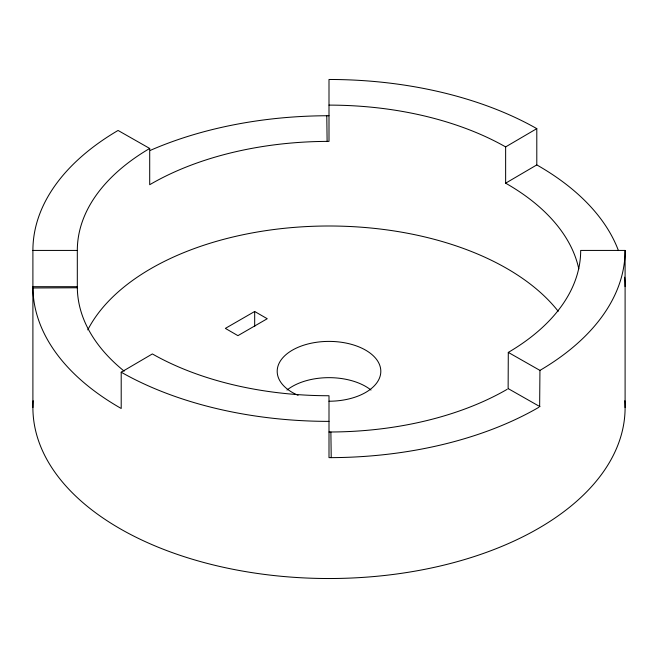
<?xml version="1.0" encoding="UTF-8"?>
<svg xmlns="http://www.w3.org/2000/svg" width="658" height="658" viewBox="0 0 658 658"><rect width="100%" height="100%" fill="white"/><g stroke="black" fill="none" stroke-linecap="round" stroke-linejoin="round"><path stroke-width="0.99" d="M124.198 371.153A251.685 145.311 0 0 1 77.323 287.776L77.315 286.691L32.9 286.691L32.908 287.974A296.1 170.948 0 0 0 121.204 408.478L121.204 372.206L152.368 353.938A251.685 145.311 0 0 0 329 395.738L329 457.639L331.221 457.639A296.1 170.948 0 0 0 538.376 407.573L538.672 407.401M329 105.115A251.685 145.311 0 0 1 505.632 146.907L536.796 128.639L536.796 164.911A296.1 170.948 0 0 1 618.413 250.575M578.801 268.966A251.685 145.311 0 0 0 505.632 183.179L536.796 164.911M508.132 388.763L508.297 352.4A251.685 145.311 0 0 0 580.685 250.427L625.1 250.427L625.1 407.573M625.1 250.427A296.1 170.948 0 0 1 539.938 370.396L539.642 406.833M254.679 311.481L225.365 328.391L237.925 335.654L267.238 318.727L254.679 311.481L254.679 326.59M507.137 389.347L506.964 389.437A251.685 145.311 0 0 1 330.884 431.993L329 432.002M150.378 150.345A296.1 170.948 0 0 1 326.779 115.742L329 115.742M32.9 407.573L32.9 250.427A296.1 170.948 0 0 1 118.062 130.457L149.703 148.453L149.703 184.717A251.685 145.311 0 0 1 327.116 141.388L329 141.38L329 79.478A296.1 170.948 0 0 1 536.796 128.639M32.908 287.974L77.323 287.776M32.9 250.427L77.315 250.427A251.685 145.311 0 0 1 149.703 148.453M508.297 352.4L539.938 370.396M508.297 388.664L539.938 406.66M326.779 115.742L327.116 141.388M330.884 431.993L331.221 457.639M625.1 286.608L625.092 285.408A296.1 170.948 0 0 0 624.639 277.199M505.632 146.907L505.632 183.179M77.315 250.427L77.315 286.691M624.861 400.697A296.1 170.948 0 0 1 329 578.522A296.1 170.948 0 0 1 33.139 400.697M87.761 329.88A251.685 145.311 0 0 1 311.818 226.336A251.685 145.311 0 0 1 558.214 311.292M329 421.375A296.1 170.948 0 0 1 121.204 372.206M298.074 395.31A51.809 29.914 0 0 1 298.864 346.98A51.809 29.914 0 0 1 378.334 362.171A51.809 29.914 0 0 1 329 401.224M287.003 390.054A51.809 29.914 0 0 1 370.997 390.054"/></g></svg>
